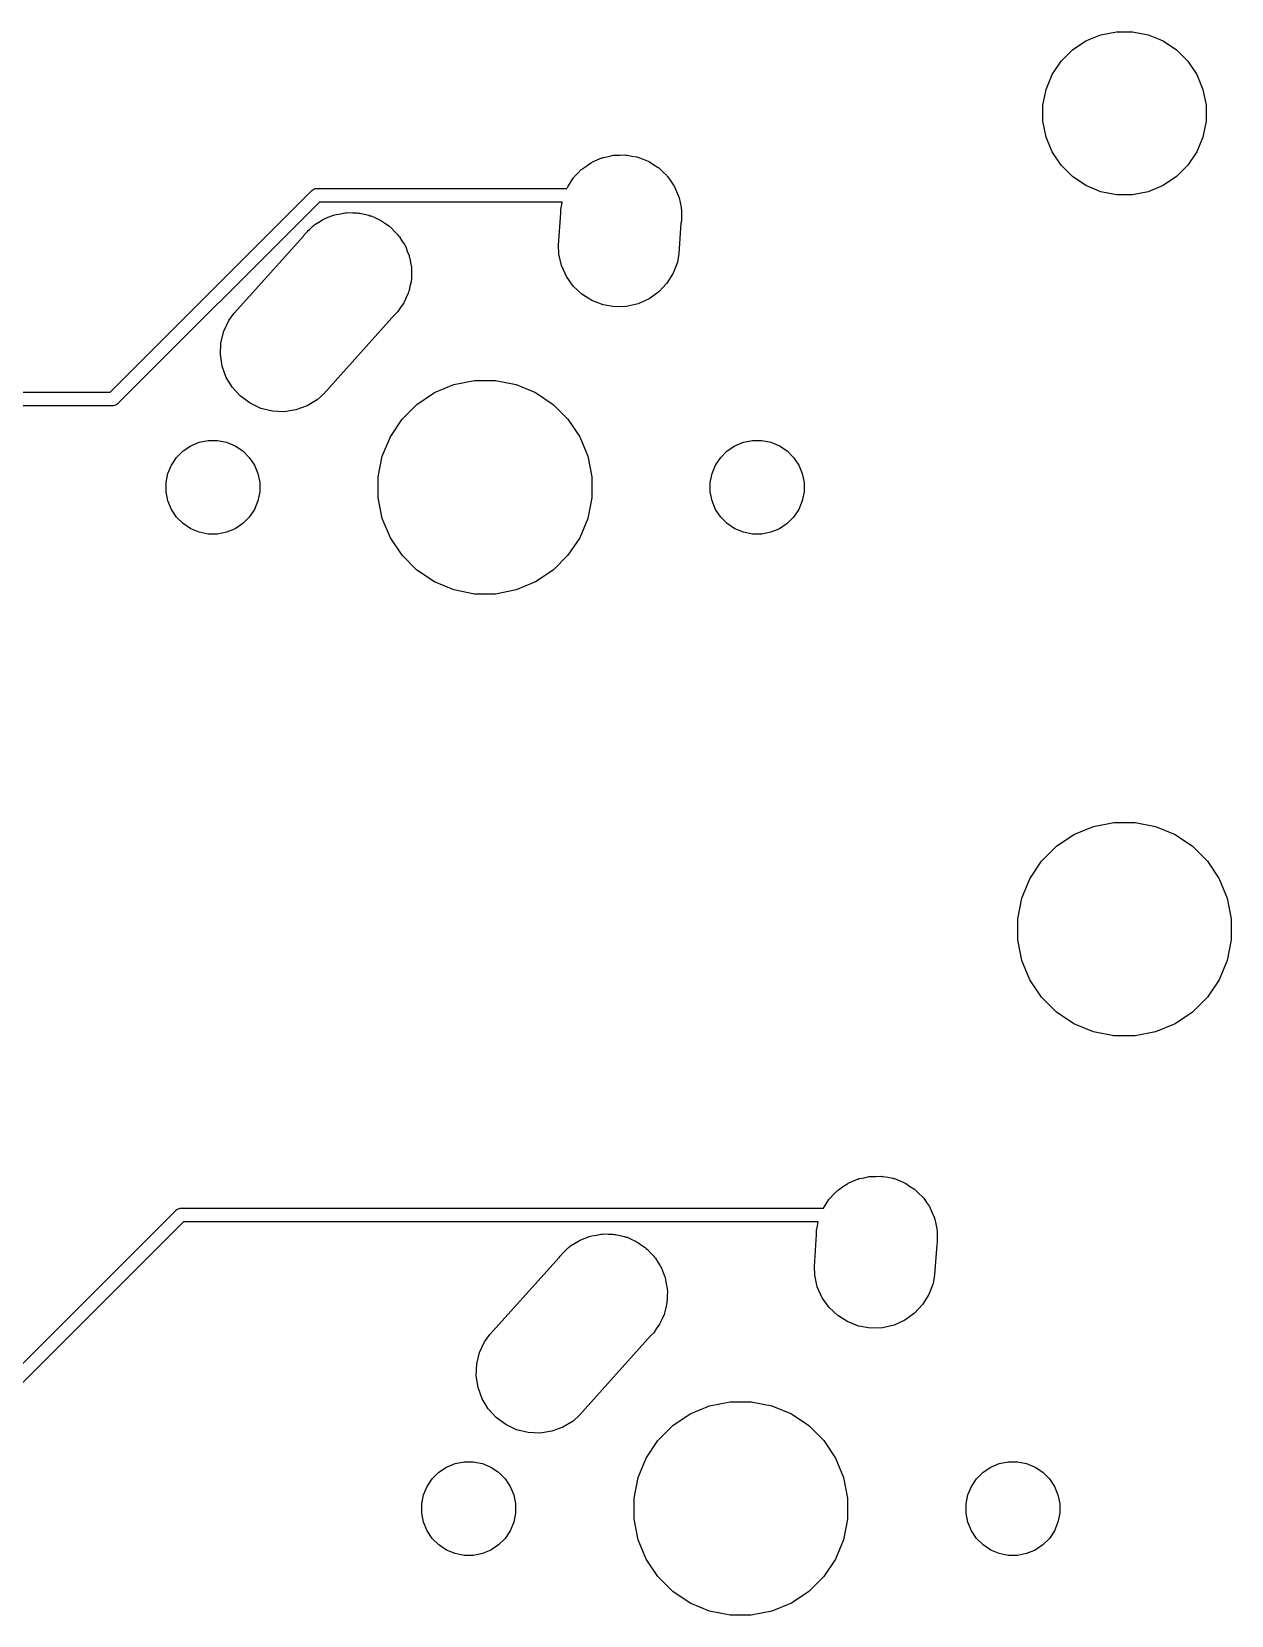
# Model space of a CAD drawing. Extents: x -26.1 to -7.5, y -7.6 to -2.3.
# Drawn here: x -8.433 to -7.551, y -4.3 to -3.135 of the extents above; entities that cross this region are included whole.
import ezdxf

# ---------------------------------------------------------------- set-up
doc = ezdxf.new("R2010")
doc.units = 0
doc.header["$MEASUREMENT"] = 0
doc.layers.add('BLACK', color=7, linetype='CONTINUOUS')

msp = doc.modelspace()

# ---------------------------------------------------------------- linework, layer by layer
at = {"layer": 'BLACK', "linetype": 'CONTINUOUS'}
for p, q in [((-7.66799, -3.14839), (-7.65816, -3.14183)), ((-7.65816, -3.14183), (-7.64724, -3.13731)), ((-7.64724, -3.13731), (-7.63565, -3.135)), ((-7.63565, -3.135), (-7.62383, -3.135)), ((-7.62383, -3.135), (-7.61224, -3.13731)), ((-7.61224, -3.13731), (-7.60132, -3.14183)), ((-7.60132, -3.14183), (-7.59149, -3.14839)), ((-7.67635, -3.15675), (-7.66799, -3.14839)), ((-7.59149, -3.14839), (-7.58314, -3.15675)), ((-7.68743, -3.1775), (-7.68291, -3.16658)), ((-7.68291, -3.16658), (-7.67635, -3.15675)), ((-7.58314, -3.15675), (-7.57657, -3.16658)), ((-7.57657, -3.16658), (-7.57205, -3.1775)), ((-7.68974, -3.18909), (-7.68743, -3.1775)), ((-7.57205, -3.1775), (-7.56974, -3.18909)), ((-7.68974, -3.20091), (-7.68974, -3.18909)), ((-7.56974, -3.18909), (-7.56974, -3.20091)), ((-7.68743, -3.2125), (-7.68974, -3.20091)), ((-7.56974, -3.20091), (-7.57205, -3.2125)), ((-7.68291, -3.22342), (-7.68743, -3.2125)), ((-7.57205, -3.2125), (-7.57657, -3.22342)), ((-8.00039, -3.22571), (-7.99668, -3.2256)), ((-7.99668, -3.2256), (-7.99603, -3.22571)), ((-7.67635, -3.23325), (-7.68291, -3.22342)), ((-7.57657, -3.22342), (-7.58314, -3.23325)), ((-8.03152, -3.23914), (-8.02897, -3.23644)), ((-8.02897, -3.23644), (-8.02844, -3.23606)), ((-8.02844, -3.23606), (-8.02797, -3.2356)), ((-8.02797, -3.2356), (-8.02489, -3.23353)), ((-8.02489, -3.23353), (-8.02186, -3.23138)), ((-8.02186, -3.23138), (-8.02126, -3.23111)), ((-8.02126, -3.23111), (-8.02072, -3.23075)), ((-8.02072, -3.23075), (-8.01729, -3.22933)), ((-8.01729, -3.22933), (-8.0139, -3.22781)), ((-8.0139, -3.22781), (-8.01326, -3.22766)), ((-8.01326, -3.22766), (-8.01266, -3.22741)), ((-8.01266, -3.22741), (-8.00902, -3.22669)), ((-8.00902, -3.22669), (-8.0054, -3.22586)), ((-8.0054, -3.22586), (-8.00474, -3.22584)), ((-8.00474, -3.22584), (-8.0041, -3.22571)), ((-8.0041, -3.22571), (-8.00039, -3.22571)), ((-7.99603, -3.22571), (-7.99538, -3.22571)), ((-7.99538, -3.22571), (-7.99174, -3.22643)), ((-7.99174, -3.22643), (-7.98807, -3.22705)), ((-7.98807, -3.22705), (-7.98746, -3.22728)), ((-7.98746, -3.22728), (-7.98682, -3.22741)), ((-7.98682, -3.22741), (-7.98339, -3.22883)), ((-7.98339, -3.22883), (-7.97992, -3.23015)), ((-7.97992, -3.23015), (-7.97937, -3.2305)), ((-7.97937, -3.2305), (-7.97876, -3.23075)), ((-7.97876, -3.23075), (-7.97567, -3.23281)), ((-7.97567, -3.23281), (-7.97253, -3.23478)), ((-7.97253, -3.23478), (-7.97205, -3.23523)), ((-7.97205, -3.23523), (-7.97151, -3.2356)), ((-7.97151, -3.2356), (-7.96888, -3.23822)), ((-7.66799, -3.24161), (-7.67635, -3.23325)), ((-7.58314, -3.23325), (-7.59149, -3.24161)), ((-8.03899, -3.24902), (-8.03693, -3.24593)), ((-8.03693, -3.24593), (-8.03496, -3.24279)), ((-8.03496, -3.24279), (-8.03451, -3.24231)), ((-8.03451, -3.24231), (-8.03414, -3.24177)), ((-8.03414, -3.24177), (-8.03152, -3.23914)), ((-7.96888, -3.23822), (-7.96618, -3.24077)), ((-7.96618, -3.24077), (-7.9658, -3.2413)), ((-7.9658, -3.2413), (-7.96534, -3.24177)), ((-7.96534, -3.24177), (-7.96327, -3.24485)), ((-7.96327, -3.24485), (-7.96112, -3.24788)), ((-7.96112, -3.24788), (-7.96085, -3.24848)), ((-7.96085, -3.24848), (-7.96049, -3.24902)), ((-7.65816, -3.24817), (-7.66799, -3.24161)), ((-7.64724, -3.25269), (-7.65816, -3.24817)), ((-7.60132, -3.24817), (-7.61224, -3.25269)), ((-7.59149, -3.24161), (-7.60132, -3.24817)), ((-8.37529, -3.40004), (-8.22725, -3.25199)), ((-8.22147, -3.26035), (-8.36951, -3.4084)), ((-8.22725, -3.25199), (-8.22709, -3.2518)), ((-8.22709, -3.2518), (-8.22633, -3.25118)), ((-8.22633, -3.25118), (-8.22546, -3.25071)), ((-8.22546, -3.25071), (-8.22452, -3.25043)), ((-8.22452, -3.25043), (-8.22378, -3.25035)), ((-8.22378, -3.25035), (-8.22354, -3.25033)), ((-8.22378, -3.25035), (-8.22378, -3.25035)), ((-8.22354, -3.25033), (-8.22329, -3.25035)), ((-8.22329, -3.25035), (-8.03966, -3.25035)), ((-8.04303, -3.26035), (-8.22147, -3.26035)), ((-8.04331, -3.26199), (-8.04303, -3.26035)), ((-8.03966, -3.25035), (-8.03959, -3.25018)), ((-8.03959, -3.25018), (-8.03924, -3.24963)), ((-8.03924, -3.24963), (-8.03899, -3.24902)), ((-7.96049, -3.24902), (-7.95907, -3.25245)), ((-7.95907, -3.25245), (-7.95755, -3.25584)), ((-7.95755, -3.25584), (-7.9574, -3.25648)), ((-7.9574, -3.25648), (-7.95715, -3.25708)), ((-7.95715, -3.25708), (-7.95643, -3.26072)), ((-7.63565, -3.255), (-7.64724, -3.25269)), ((-7.62383, -3.255), (-7.63565, -3.255)), ((-7.61224, -3.25269), (-7.62383, -3.255)), ((-8.2174, -3.27238), (-8.21421, -3.27123)), ((-8.21421, -3.27123), (-8.21108, -3.26993)), ((-8.21108, -3.26993), (-8.21012, -3.26974)), ((-8.21012, -3.26974), (-8.2092, -3.2694)), ((-8.2092, -3.2694), (-8.20585, -3.26889)), ((-8.20585, -3.26889), (-8.20253, -3.26823)), ((-8.20253, -3.26823), (-8.20154, -3.26823)), ((-8.20154, -3.26823), (-8.20057, -3.26808)), ((-8.20057, -3.26808), (-8.19719, -3.26823)), ((-8.19719, -3.26823), (-8.1938, -3.26823)), ((-8.1938, -3.26823), (-8.19284, -3.26842)), ((-8.19284, -3.26842), (-8.19186, -3.26846)), ((-8.19186, -3.26846), (-8.18857, -3.26927)), ((-8.18857, -3.26927), (-8.18525, -3.26993)), ((-8.18525, -3.26993), (-8.18434, -3.27031)), ((-8.18434, -3.27031), (-8.18338, -3.27054)), ((-8.18338, -3.27054), (-8.18031, -3.27197)), ((-8.18031, -3.27197), (-8.17719, -3.27327)), ((-8.04565, -3.29196), (-8.04403, -3.26848)), ((-8.04403, -3.26564), (-8.04331, -3.26199)), ((-8.04403, -3.26848), (-8.04403, -3.26564)), ((-7.95643, -3.26072), (-7.9556, -3.26434)), ((-7.9556, -3.26434), (-7.95558, -3.265)), ((-7.95558, -3.265), (-7.95545, -3.26564)), ((-7.95545, -3.26564), (-7.95545, -3.26935)), ((-7.95545, -3.26935), (-7.9554, -3.27088)), ((-7.9554, -3.27088), (-7.95545, -3.27153)), ((-7.95545, -3.27153), (-7.95545, -3.27436)), ((-8.23257, -3.28429), (-8.23033, -3.28205)), ((-8.23033, -3.28205), (-8.22968, -3.28132)), ((-8.22968, -3.28132), (-8.22879, -3.28051)), ((-8.22879, -3.28051), (-8.2264, -3.27812)), ((-8.2264, -3.27812), (-8.22558, -3.27757)), ((-8.22558, -3.27757), (-8.22486, -3.27691)), ((-8.22486, -3.27691), (-8.22196, -3.27515)), ((-8.22196, -3.27515), (-8.21915, -3.27327)), ((-8.21915, -3.27327), (-8.21824, -3.27289)), ((-8.21824, -3.27289), (-8.2174, -3.27238)), ((-8.17719, -3.27327), (-8.17637, -3.27382)), ((-8.17637, -3.27382), (-8.17548, -3.27423)), ((-8.17548, -3.27423), (-8.17275, -3.27624)), ((-8.17275, -3.27624), (-8.16993, -3.27812)), ((-8.16993, -3.27812), (-8.16924, -3.27881)), ((-8.16924, -3.27881), (-8.16844, -3.27939)), ((-8.16844, -3.27939), (-8.16616, -3.28189)), ((-8.16616, -3.28189), (-8.16376, -3.28429)), ((-7.95575, -3.27587), (-7.95728, -3.29805)), ((-7.95545, -3.27436), (-7.95575, -3.27587)), ((-8.28416, -3.34204), (-8.23324, -3.28529)), ((-8.23324, -3.28529), (-8.23257, -3.28429)), ((-8.16376, -3.28429), (-8.16322, -3.2851)), ((-8.16322, -3.2851), (-8.16255, -3.28583)), ((-8.16255, -3.28583), (-8.1608, -3.28873)), ((-8.1608, -3.28873), (-8.15891, -3.29154)), ((-8.15891, -3.29154), (-8.15854, -3.29245)), ((-8.15854, -3.29245), (-8.15803, -3.29329)), ((-8.15803, -3.29329), (-8.15687, -3.29647)), ((-8.04546, -3.29849), (-8.04565, -3.29196)), ((-8.15687, -3.29647), (-8.15558, -3.2996)), ((-8.15558, -3.2996), (-8.15538, -3.30056)), ((-8.15538, -3.30056), (-8.15505, -3.30149)), ((-8.15505, -3.30149), (-8.15453, -3.30484)), ((-8.15453, -3.30484), (-8.15387, -3.30816)), ((-8.04351, -3.307), (-8.04546, -3.29849)), ((-8.03993, -3.31496), (-8.04351, -3.307)), ((-7.95837, -3.3045), (-7.96147, -3.31265)), ((-7.95728, -3.29805), (-7.95837, -3.3045)), ((-8.15407, -3.31785), (-8.15411, -3.31883)), ((-8.15387, -3.31688), (-8.15407, -3.31785)), ((-8.15387, -3.30816), (-8.15387, -3.30914)), ((-8.15387, -3.30914), (-8.15372, -3.31011)), ((-8.15372, -3.31011), (-8.15387, -3.3135)), ((-8.15387, -3.3135), (-8.15387, -3.31688)), ((-8.03488, -3.32207), (-8.03993, -3.31496)), ((-7.96147, -3.31265), (-7.9661, -3.32005)), ((-8.15762, -3.33037), (-8.15891, -3.3335)), ((-8.15619, -3.3273), (-8.15762, -3.33037)), ((-8.15595, -3.32635), (-8.15619, -3.3273)), ((-8.15558, -3.32544), (-8.15595, -3.32635)), ((-8.15492, -3.32212), (-8.15558, -3.32544)), ((-8.15411, -3.31883), (-8.15492, -3.32212)), ((-8.02853, -3.32805), (-8.03488, -3.32207)), ((-8.02114, -3.33268), (-8.02853, -3.32805)), ((-7.97208, -3.3264), (-7.97919, -3.33145)), ((-7.9661, -3.32005), (-7.97208, -3.3264)), ((-8.28803, -3.34731), (-8.28416, -3.34204)), ((-8.16376, -3.34075), (-8.166, -3.34299)), ((-8.16188, -3.33794), (-8.16376, -3.34075)), ((-8.15988, -3.33521), (-8.16188, -3.33794)), ((-8.15946, -3.33432), (-8.15988, -3.33521)), ((-8.15891, -3.3335), (-8.15946, -3.33432)), ((-8.01298, -3.33578), (-8.02114, -3.33268)), ((-8.00438, -3.33723), (-8.01298, -3.33578)), ((-7.99566, -3.33698), (-8.00438, -3.33723)), ((-7.98715, -3.33503), (-7.99566, -3.33698)), ((-7.97919, -3.33145), (-7.98715, -3.33503)), ((-8.29172, -3.35522), (-8.28803, -3.34731)), ((-8.166, -3.34299), (-8.21823, -3.4012)), ((-8.29418, -3.37241), (-8.2938, -3.36369)), ((-8.2938, -3.36369), (-8.29172, -3.35522)), ((-8.29286, -3.38103), (-8.29418, -3.37241)), ((-8.28988, -3.38923), (-8.29286, -3.38103)), ((-8.82612, -3.40004), (-8.37529, -3.40004)), ((-8.28535, -3.39669), (-8.28988, -3.38923)), ((-8.27946, -3.40313), (-8.28535, -3.39669)), ((-8.13692, -3.40043), (-8.12264, -3.39452)), ((-8.12264, -3.39452), (-8.10747, -3.3915)), ((-8.10747, -3.3915), (-8.09201, -3.3915)), ((-8.09201, -3.3915), (-8.07684, -3.39452)), ((-8.07684, -3.39452), (-8.06256, -3.40043)), ((-8.37347, -3.41004), (-8.82612, -3.41004)), ((-8.37322, -3.41006), (-8.37347, -3.41004)), ((-8.37298, -3.41004), (-8.37322, -3.41006)), ((-8.37224, -3.40997), (-8.37298, -3.41004)), ((-8.3713, -3.40968), (-8.37224, -3.40997)), ((-8.37043, -3.40922), (-8.3713, -3.40968)), ((-8.36967, -3.40859), (-8.37043, -3.40922)), ((-8.36951, -3.4084), (-8.36967, -3.40859)), ((-8.27243, -3.40829), (-8.27946, -3.40313)), ((-8.26452, -3.41198), (-8.27243, -3.40829)), ((-8.25605, -3.41406), (-8.26452, -3.41198)), ((-8.23051, -3.41014), (-8.23871, -3.41312)), ((-8.22305, -3.40561), (-8.23051, -3.41014)), ((-8.21823, -3.4012), (-8.22305, -3.40561)), ((-8.16072, -3.41996), (-8.14978, -3.40903)), ((-8.14978, -3.40903), (-8.13692, -3.40043)), ((-8.06256, -3.40043), (-8.0497, -3.40903)), ((-8.0497, -3.40903), (-8.03877, -3.41996)), ((-8.24733, -3.41444), (-8.25605, -3.41406)), ((-8.23871, -3.41312), (-8.24733, -3.41444)), ((-8.16931, -3.43282), (-8.16072, -3.41996)), ((-8.03877, -3.41996), (-8.03017, -3.43282)), ((-8.17522, -3.4471), (-8.16931, -3.43282)), ((-8.03017, -3.43282), (-8.02426, -3.4471)), ((-8.3265, -3.44804), (-8.3217, -3.44324)), ((-8.3217, -3.44324), (-8.31606, -3.43947)), ((-8.31606, -3.43947), (-8.30979, -3.43688)), ((-8.30979, -3.43688), (-8.30313, -3.43555)), ((-8.30313, -3.43555), (-8.29635, -3.43555)), ((-8.29635, -3.43555), (-8.28969, -3.43688)), ((-8.28969, -3.43688), (-8.28342, -3.43947)), ((-8.28342, -3.43947), (-8.27778, -3.44324)), ((-8.27778, -3.44324), (-8.27298, -3.44804)), ((-7.9265, -3.44804), (-7.9217, -3.44324)), ((-7.9217, -3.44324), (-7.91606, -3.43947)), ((-7.91606, -3.43947), (-7.90979, -3.43688)), ((-7.90979, -3.43688), (-7.90313, -3.43555)), ((-7.90313, -3.43555), (-7.89635, -3.43555)), ((-7.89635, -3.43555), (-7.88969, -3.43688)), ((-7.88969, -3.43688), (-7.88342, -3.43947)), ((-7.88342, -3.43947), (-7.87778, -3.44324)), ((-7.87778, -3.44324), (-7.87298, -3.44804)), ((-8.33287, -3.45995), (-8.33027, -3.45368)), ((-8.33027, -3.45368), (-8.3265, -3.44804)), ((-8.27298, -3.44804), (-8.26921, -3.45368)), ((-8.26921, -3.45368), (-8.26662, -3.45995)), ((-8.17824, -3.46227), (-8.17522, -3.4471)), ((-8.02426, -3.4471), (-8.02124, -3.46227)), ((-7.93287, -3.45995), (-7.93027, -3.45368)), ((-7.93027, -3.45368), (-7.9265, -3.44804)), ((-7.87298, -3.44804), (-7.86921, -3.45368)), ((-7.86921, -3.45368), (-7.86662, -3.45995)), ((-8.33419, -3.46661), (-8.33287, -3.45995)), ((-8.33419, -3.47339), (-8.33419, -3.46661)), ((-8.26662, -3.45995), (-8.26529, -3.46661)), ((-8.26529, -3.46661), (-8.26529, -3.47339)), ((-8.17824, -3.47773), (-8.17824, -3.46227)), ((-8.02124, -3.46227), (-8.02124, -3.47773)), ((-7.93419, -3.46661), (-7.93287, -3.45995)), ((-7.93419, -3.47339), (-7.93419, -3.46661)), ((-7.86662, -3.45995), (-7.86529, -3.46661)), ((-7.86529, -3.46661), (-7.86529, -3.47339)), ((-8.33287, -3.48005), (-8.33419, -3.47339)), ((-8.33027, -3.48632), (-8.33287, -3.48005)), ((-8.26662, -3.48005), (-8.26921, -3.48632)), ((-8.26529, -3.47339), (-8.26662, -3.48005)), ((-8.17522, -3.4929), (-8.17824, -3.47773)), ((-8.02124, -3.47773), (-8.02426, -3.4929)), ((-7.93287, -3.48005), (-7.93419, -3.47339)), ((-7.93027, -3.48632), (-7.93287, -3.48005)), ((-7.86662, -3.48005), (-7.86921, -3.48632)), ((-7.86529, -3.47339), (-7.86662, -3.48005)), ((-8.3265, -3.49196), (-8.33027, -3.48632)), ((-8.3217, -3.49676), (-8.3265, -3.49196)), ((-8.27298, -3.49196), (-8.27778, -3.49676)), ((-8.26921, -3.48632), (-8.27298, -3.49196)), ((-8.16931, -3.50718), (-8.17522, -3.4929)), ((-8.02426, -3.4929), (-8.03017, -3.50718)), ((-7.9265, -3.49196), (-7.93027, -3.48632)), ((-7.9217, -3.49676), (-7.9265, -3.49196)), ((-7.87298, -3.49196), (-7.87778, -3.49676)), ((-7.86921, -3.48632), (-7.87298, -3.49196)), ((-8.31606, -3.50053), (-8.3217, -3.49676)), ((-8.30979, -3.50312), (-8.31606, -3.50053)), ((-8.30313, -3.50445), (-8.30979, -3.50312)), ((-8.29635, -3.50445), (-8.30313, -3.50445)), ((-8.28969, -3.50312), (-8.29635, -3.50445)), ((-8.28342, -3.50053), (-8.28969, -3.50312)), ((-8.27778, -3.49676), (-8.28342, -3.50053)), ((-7.91606, -3.50053), (-7.9217, -3.49676)), ((-7.90979, -3.50312), (-7.91606, -3.50053)), ((-7.90313, -3.50445), (-7.90979, -3.50312)), ((-7.89635, -3.50445), (-7.90313, -3.50445)), ((-7.88969, -3.50312), (-7.89635, -3.50445)), ((-7.88342, -3.50053), (-7.88969, -3.50312)), ((-7.87778, -3.49676), (-7.88342, -3.50053)), ((-8.16072, -3.52004), (-8.16931, -3.50718)), ((-8.03017, -3.50718), (-8.03877, -3.52004)), ((-8.14978, -3.53097), (-8.16072, -3.52004)), ((-8.03877, -3.52004), (-8.0497, -3.53097)), ((-8.13692, -3.53957), (-8.14978, -3.53097)), ((-8.12264, -3.54548), (-8.13692, -3.53957)), ((-8.06256, -3.53957), (-8.07684, -3.54548)), ((-8.0497, -3.53097), (-8.06256, -3.53957)), ((-8.10747, -3.5485), (-8.12264, -3.54548)), ((-8.09201, -3.5485), (-8.10747, -3.5485)), ((-8.07684, -3.54548), (-8.09201, -3.5485)), ((-7.67978, -3.73403), (-7.66692, -3.72543)), ((-7.66692, -3.72543), (-7.65264, -3.71952)), ((-7.65264, -3.71952), (-7.63747, -3.7165)), ((-7.63747, -3.7165), (-7.62201, -3.7165)), ((-7.62201, -3.7165), (-7.60684, -3.71952)), ((-7.60684, -3.71952), (-7.59256, -3.72543)), ((-7.59256, -3.72543), (-7.5797, -3.73403)), ((-7.69072, -3.74496), (-7.67978, -3.73403)), ((-7.5797, -3.73403), (-7.56877, -3.74496)), ((-7.69931, -3.75782), (-7.69072, -3.74496)), ((-7.56877, -3.74496), (-7.56017, -3.75782)), ((-7.70522, -3.7721), (-7.69931, -3.75782)), ((-7.56017, -3.75782), (-7.55426, -3.7721)), ((-7.70824, -3.78727), (-7.70522, -3.7721)), ((-7.55426, -3.7721), (-7.55124, -3.78727)), ((-7.70824, -3.80273), (-7.70824, -3.78727)), ((-7.55124, -3.78727), (-7.55124, -3.80273)), ((-7.70522, -3.8179), (-7.70824, -3.80273)), ((-7.55124, -3.80273), (-7.55426, -3.8179)), ((-7.69931, -3.83218), (-7.70522, -3.8179)), ((-7.55426, -3.8179), (-7.56017, -3.83218)), ((-7.69072, -3.84504), (-7.69931, -3.83218)), ((-7.56017, -3.83218), (-7.56877, -3.84504)), ((-7.67978, -3.85597), (-7.69072, -3.84504)), ((-7.56877, -3.84504), (-7.5797, -3.85597)), ((-7.66692, -3.86457), (-7.67978, -3.85597)), ((-7.65264, -3.87048), (-7.66692, -3.86457)), ((-7.59256, -3.86457), (-7.60684, -3.87048)), ((-7.5797, -3.85597), (-7.59256, -3.86457)), ((-7.63747, -3.8735), (-7.65264, -3.87048)), ((-7.62201, -3.8735), (-7.63747, -3.8735)), ((-7.60684, -3.87048), (-7.62201, -3.8735)), ((-7.83689, -3.98453), (-7.83386, -3.98238)), ((-7.83386, -3.98238), (-7.83326, -3.98211)), ((-7.83326, -3.98211), (-7.83272, -3.98175)), ((-7.83272, -3.98175), (-7.82929, -3.98033)), ((-7.82929, -3.98033), (-7.8259, -3.97881)), ((-7.8259, -3.97881), (-7.82526, -3.97866)), ((-7.82526, -3.97866), (-7.82466, -3.97841)), ((-7.82466, -3.97841), (-7.82102, -3.97769)), ((-7.82102, -3.97769), (-7.8174, -3.97686)), ((-7.8174, -3.97686), (-7.81674, -3.97684)), ((-7.81674, -3.97684), (-7.8161, -3.97671)), ((-7.8161, -3.97671), (-7.81239, -3.97671)), ((-7.81239, -3.97671), (-7.80868, -3.9766)), ((-7.80868, -3.9766), (-7.80803, -3.97671)), ((-7.80803, -3.97671), (-7.80738, -3.97671)), ((-7.80738, -3.97671), (-7.80374, -3.97743)), ((-7.80374, -3.97743), (-7.80007, -3.97805)), ((-7.80007, -3.97805), (-7.79946, -3.97828)), ((-7.79946, -3.97828), (-7.79882, -3.97841)), ((-7.79882, -3.97841), (-7.79539, -3.97983)), ((-7.79539, -3.97983), (-7.79192, -3.98115)), ((-7.79192, -3.98115), (-7.79137, -3.9815)), ((-7.79137, -3.9815), (-7.79076, -3.98175)), ((-7.79076, -3.98175), (-7.78767, -3.98381)), ((-7.84893, -3.99693), (-7.84696, -3.99379)), ((-7.84696, -3.99379), (-7.84651, -3.99331)), ((-7.84651, -3.99331), (-7.84614, -3.99277)), ((-7.84614, -3.99277), (-7.84352, -3.99014)), ((-7.84352, -3.99014), (-7.84097, -3.98744)), ((-7.84097, -3.98744), (-7.84044, -3.98706)), ((-7.84044, -3.98706), (-7.83997, -3.9866)), ((-7.83997, -3.9866), (-7.83689, -3.98453)), ((-7.78767, -3.98381), (-7.78453, -3.98578)), ((-7.78453, -3.98578), (-7.78405, -3.98623)), ((-7.78405, -3.98623), (-7.78351, -3.9866)), ((-7.78351, -3.9866), (-7.78088, -3.98922)), ((-7.78088, -3.98922), (-7.77818, -3.99177)), ((-7.77818, -3.99177), (-7.7778, -3.9923)), ((-7.7778, -3.9923), (-7.77734, -3.99277)), ((-7.77734, -3.99277), (-7.77527, -3.99585)), ((-8.46359, -4.13832), (-8.32707, -4.0018)), ((-8.32707, -4.0018), (-8.32691, -4.0016)), ((-8.32691, -4.0016), (-8.32615, -4.00098)), ((-8.32615, -4.00098), (-8.32528, -4.00052)), ((-8.32528, -4.00052), (-8.32434, -4.00023)), ((-8.32434, -4.00023), (-8.32383, -4.00018)), ((-8.32383, -4.00018), (-8.32336, -4.00013)), ((-8.32336, -4.00013), (-8.32311, -4.00016)), ((-8.32311, -4.00016), (-7.85105, -4.00016)), ((-7.85105, -4.00016), (-7.85099, -4.00002)), ((-7.85099, -4.00002), (-7.84893, -3.99693)), ((-7.77527, -3.99585), (-7.77312, -3.99888)), ((-7.77312, -3.99888), (-7.77285, -3.99948)), ((-7.77285, -3.99948), (-7.77249, -4.00002)), ((-7.77249, -4.00002), (-7.77107, -4.00345)), ((-7.77107, -4.00345), (-7.76955, -4.00684)), ((-8.32129, -4.01016), (-8.45062, -4.13949)), ((-7.85483, -4.01016), (-8.32129, -4.01016)), ((-7.85603, -4.01664), (-7.85531, -4.01299)), ((-7.85603, -4.01947), (-7.85603, -4.01664)), ((-7.85531, -4.01299), (-7.85483, -4.01016)), ((-7.76955, -4.00684), (-7.7694, -4.00748)), ((-7.7694, -4.00748), (-7.76915, -4.00808)), ((-7.76915, -4.00808), (-7.76843, -4.01172)), ((-7.76843, -4.01172), (-7.7676, -4.01534)), ((-7.7676, -4.01534), (-7.76758, -4.016)), ((-7.76758, -4.016), (-7.76745, -4.01664)), ((-7.76745, -4.01664), (-7.76745, -4.02035)), ((-8.04079, -4.03151), (-8.0384, -4.02912)), ((-8.0384, -4.02912), (-8.03758, -4.02857)), ((-8.03758, -4.02857), (-8.03686, -4.02791)), ((-8.03686, -4.02791), (-8.03396, -4.02615)), ((-8.03396, -4.02615), (-8.03115, -4.02427)), ((-8.03115, -4.02427), (-8.03024, -4.02389)), ((-8.03024, -4.02389), (-8.0294, -4.02338)), ((-8.0294, -4.02338), (-8.02621, -4.02223)), ((-8.02621, -4.02223), (-8.02308, -4.02093)), ((-8.02308, -4.02093), (-8.02212, -4.02074)), ((-8.02212, -4.02074), (-8.0212, -4.0204)), ((-8.0212, -4.0204), (-8.01785, -4.01989)), ((-8.01785, -4.01989), (-8.01453, -4.01923)), ((-8.01453, -4.01923), (-8.01354, -4.01923)), ((-8.01354, -4.01923), (-8.01257, -4.01908)), ((-8.01257, -4.01908), (-8.00919, -4.01923)), ((-8.00919, -4.01923), (-8.0058, -4.01923)), ((-8.0058, -4.01923), (-8.00484, -4.01942)), ((-8.00484, -4.01942), (-8.00386, -4.01946)), ((-8.00386, -4.01946), (-8.00057, -4.02027)), ((-8.00057, -4.02027), (-7.99725, -4.02093)), ((-7.99725, -4.02093), (-7.99634, -4.02131)), ((-7.99634, -4.02131), (-7.99538, -4.02154)), ((-7.99538, -4.02154), (-7.99231, -4.02297)), ((-7.99231, -4.02297), (-7.98919, -4.02427)), ((-7.98919, -4.02427), (-7.98837, -4.02482)), ((-7.98837, -4.02482), (-7.98748, -4.02523)), ((-7.98748, -4.02523), (-7.98475, -4.02724)), ((-7.98475, -4.02724), (-7.98193, -4.02912)), ((-7.98193, -4.02912), (-7.98124, -4.02981)), ((-7.85765, -4.04296), (-7.85603, -4.01947)), ((-7.76775, -4.02687), (-7.76928, -4.04905)), ((-7.76745, -4.02536), (-7.76775, -4.02687)), ((-7.76745, -4.02035), (-7.7674, -4.02188)), ((-7.7674, -4.02188), (-7.76745, -4.02253)), ((-7.76745, -4.02253), (-7.76745, -4.02536)), ((-8.09616, -4.09304), (-8.04524, -4.03629)), ((-8.04524, -4.03629), (-8.04457, -4.03529)), ((-8.04457, -4.03529), (-8.04233, -4.03305)), ((-8.04233, -4.03305), (-8.04168, -4.03232)), ((-8.04168, -4.03232), (-8.04079, -4.03151)), ((-7.98124, -4.02981), (-7.98044, -4.03039)), ((-7.98044, -4.03039), (-7.97816, -4.03289)), ((-7.97816, -4.03289), (-7.97576, -4.03529)), ((-7.97576, -4.03529), (-7.97522, -4.0361)), ((-7.97522, -4.0361), (-7.97455, -4.03683)), ((-7.97455, -4.03683), (-7.9728, -4.03973)), ((-7.9728, -4.03973), (-7.97091, -4.04254)), ((-7.97091, -4.04254), (-7.97054, -4.04345)), ((-7.97054, -4.04345), (-7.97003, -4.04429)), ((-7.97003, -4.04429), (-7.96887, -4.04747)), ((-7.96887, -4.04747), (-7.96758, -4.0506)), ((-7.96758, -4.0506), (-7.96738, -4.05156)), ((-7.96738, -4.05156), (-7.96705, -4.05249)), ((-7.85746, -4.04949), (-7.85765, -4.04296)), ((-7.85551, -4.058), (-7.85746, -4.04949)), ((-7.76928, -4.04905), (-7.77037, -4.0555)), ((-7.96705, -4.05249), (-7.96653, -4.05584)), ((-7.96653, -4.05584), (-7.96587, -4.05916)), ((-7.96587, -4.05916), (-7.96587, -4.06014)), ((-7.96587, -4.06014), (-7.96572, -4.06111)), ((-7.96572, -4.06111), (-7.96587, -4.0645)), ((-7.85193, -4.06596), (-7.85551, -4.058)), ((-7.77347, -4.06365), (-7.7781, -4.07105)), ((-7.77037, -4.0555), (-7.77347, -4.06365)), ((-7.96692, -4.07312), (-7.96758, -4.07644)), ((-7.96611, -4.06983), (-7.96692, -4.07312)), ((-7.96607, -4.06885), (-7.96611, -4.06983)), ((-7.96587, -4.06788), (-7.96607, -4.06885)), ((-7.96587, -4.0645), (-7.96587, -4.06788)), ((-7.84688, -4.07307), (-7.85193, -4.06596)), ((-7.84053, -4.07905), (-7.84688, -4.07307)), ((-7.7781, -4.07105), (-7.78408, -4.0774)), ((-7.97188, -4.08621), (-7.97388, -4.08894)), ((-7.97146, -4.08532), (-7.97188, -4.08621)), ((-7.97091, -4.0845), (-7.97146, -4.08532)), ((-7.96962, -4.08137), (-7.97091, -4.0845)), ((-7.96819, -4.0783), (-7.96962, -4.08137)), ((-7.96795, -4.07735), (-7.96819, -4.0783)), ((-7.96758, -4.07644), (-7.96795, -4.07735)), ((-7.83314, -4.08368), (-7.84053, -4.07905)), ((-7.82498, -4.08678), (-7.83314, -4.08368)), ((-7.81638, -4.08823), (-7.82498, -4.08678)), ((-7.79915, -4.08603), (-7.80766, -4.08798)), ((-7.79119, -4.08245), (-7.79915, -4.08603)), ((-7.78408, -4.0774), (-7.79119, -4.08245)), ((-8.10372, -4.10622), (-8.10003, -4.09831)), ((-8.10003, -4.09831), (-8.09616, -4.09304)), ((-7.978, -4.09399), (-8.03023, -4.1522)), ((-7.97576, -4.09175), (-7.978, -4.09399)), ((-7.97388, -4.08894), (-7.97576, -4.09175)), ((-7.80766, -4.08798), (-7.81638, -4.08823)), ((-8.1058, -4.11469), (-8.10372, -4.10622)), ((-8.10618, -4.12341), (-8.1058, -4.11469)), ((-8.10486, -4.13203), (-8.10618, -4.12341)), ((-8.10188, -4.14023), (-8.10486, -4.13203)), ((-8.09735, -4.14769), (-8.10188, -4.14023)), ((-7.94892, -4.15143), (-7.93464, -4.14552)), ((-7.93464, -4.14552), (-7.91947, -4.1425)), ((-7.91947, -4.1425), (-7.90401, -4.1425)), ((-7.90401, -4.1425), (-7.88884, -4.14552)), ((-7.88884, -4.14552), (-7.87456, -4.15143)), ((-8.09146, -4.15413), (-8.09735, -4.14769)), ((-8.08443, -4.15929), (-8.09146, -4.15413)), ((-8.03505, -4.15661), (-8.04251, -4.16114)), ((-8.03023, -4.1522), (-8.03505, -4.15661)), ((-7.96178, -4.16003), (-7.94892, -4.15143)), ((-7.87456, -4.15143), (-7.8617, -4.16003)), ((-8.07652, -4.16298), (-8.08443, -4.15929)), ((-8.06805, -4.16506), (-8.07652, -4.16298)), ((-8.05933, -4.16544), (-8.06805, -4.16506)), ((-8.05071, -4.16412), (-8.05933, -4.16544)), ((-8.04251, -4.16114), (-8.05071, -4.16412)), ((-7.97272, -4.17096), (-7.96178, -4.16003)), ((-7.8617, -4.16003), (-7.85077, -4.17096)), ((-7.98131, -4.18382), (-7.97272, -4.17096)), ((-7.85077, -4.17096), (-7.84217, -4.18382)), ((-8.1337, -4.19424), (-8.12806, -4.19047)), ((-8.12806, -4.19047), (-8.12179, -4.18788)), ((-8.12179, -4.18788), (-8.11513, -4.18655)), ((-8.11513, -4.18655), (-8.10835, -4.18655)), ((-8.10835, -4.18655), (-8.10169, -4.18788)), ((-8.10169, -4.18788), (-8.09542, -4.19047)), ((-8.09542, -4.19047), (-8.08978, -4.19424)), ((-7.98722, -4.1981), (-7.98131, -4.18382)), ((-7.84217, -4.18382), (-7.83626, -4.1981)), ((-7.7337, -4.19424), (-7.72806, -4.19047)), ((-7.72806, -4.19047), (-7.72179, -4.18788)), ((-7.72179, -4.18788), (-7.71513, -4.18655)), ((-7.71513, -4.18655), (-7.70835, -4.18655)), ((-7.70835, -4.18655), (-7.70169, -4.18788)), ((-7.70169, -4.18788), (-7.69542, -4.19047)), ((-7.69542, -4.19047), (-7.68978, -4.19424)), ((-8.14227, -4.20468), (-8.1385, -4.19904)), ((-8.1385, -4.19904), (-8.1337, -4.19424)), ((-8.08978, -4.19424), (-8.08498, -4.19904)), ((-8.08498, -4.19904), (-8.08121, -4.20468)), ((-7.99024, -4.21327), (-7.98722, -4.1981)), ((-7.83626, -4.1981), (-7.83324, -4.21327)), ((-7.74227, -4.20468), (-7.7385, -4.19904)), ((-7.7385, -4.19904), (-7.7337, -4.19424)), ((-7.68978, -4.19424), (-7.68498, -4.19904)), ((-7.68498, -4.19904), (-7.68121, -4.20468)), ((-8.14619, -4.21761), (-8.14487, -4.21095)), ((-8.14487, -4.21095), (-8.14227, -4.20468)), ((-8.08121, -4.20468), (-8.07862, -4.21095)), ((-8.07862, -4.21095), (-8.07729, -4.21761)), ((-7.99024, -4.22873), (-7.99024, -4.21327)), ((-7.83324, -4.21327), (-7.83324, -4.22873)), ((-7.74619, -4.21761), (-7.74487, -4.21095)), ((-7.74487, -4.21095), (-7.74227, -4.20468)), ((-7.68121, -4.20468), (-7.67862, -4.21095)), ((-7.67862, -4.21095), (-7.67729, -4.21761)), ((-8.14619, -4.22439), (-8.14619, -4.21761)), ((-8.14487, -4.23105), (-8.14619, -4.22439)), ((-8.07729, -4.22439), (-8.07862, -4.23105)), ((-8.07729, -4.21761), (-8.07729, -4.22439)), ((-7.74619, -4.22439), (-7.74619, -4.21761)), ((-7.74487, -4.23105), (-7.74619, -4.22439)), ((-7.67729, -4.22439), (-7.67862, -4.23105)), ((-7.67729, -4.21761), (-7.67729, -4.22439)), ((-8.14227, -4.23732), (-8.14487, -4.23105)), ((-8.1385, -4.24296), (-8.14227, -4.23732)), ((-8.08121, -4.23732), (-8.08498, -4.24296)), ((-8.07862, -4.23105), (-8.08121, -4.23732)), ((-7.98722, -4.2439), (-7.99024, -4.22873)), ((-7.83324, -4.22873), (-7.83626, -4.2439)), ((-7.74227, -4.23732), (-7.74487, -4.23105)), ((-7.7385, -4.24296), (-7.74227, -4.23732)), ((-7.68121, -4.23732), (-7.68498, -4.24296)), ((-7.67862, -4.23105), (-7.68121, -4.23732)), ((-8.1337, -4.24776), (-8.1385, -4.24296)), ((-8.12806, -4.25153), (-8.1337, -4.24776)), ((-8.08978, -4.24776), (-8.09542, -4.25153)), ((-8.08498, -4.24296), (-8.08978, -4.24776)), ((-7.98131, -4.25818), (-7.98722, -4.2439)), ((-7.83626, -4.2439), (-7.84217, -4.25818)), ((-7.7337, -4.24776), (-7.7385, -4.24296)), ((-7.72806, -4.25153), (-7.7337, -4.24776)), ((-7.68978, -4.24776), (-7.69542, -4.25153)), ((-7.68498, -4.24296), (-7.68978, -4.24776)), ((-8.12179, -4.25412), (-8.12806, -4.25153)), ((-8.11513, -4.25545), (-8.12179, -4.25412)), ((-8.10835, -4.25545), (-8.11513, -4.25545)), ((-8.10169, -4.25412), (-8.10835, -4.25545)), ((-8.09542, -4.25153), (-8.10169, -4.25412)), ((-7.97272, -4.27104), (-7.98131, -4.25818)), ((-7.84217, -4.25818), (-7.85077, -4.27104)), ((-7.72179, -4.25412), (-7.72806, -4.25153)), ((-7.71513, -4.25545), (-7.72179, -4.25412)), ((-7.70835, -4.25545), (-7.71513, -4.25545)), ((-7.70169, -4.25412), (-7.70835, -4.25545)), ((-7.69542, -4.25153), (-7.70169, -4.25412)), ((-7.96178, -4.28197), (-7.97272, -4.27104)), ((-7.85077, -4.27104), (-7.8617, -4.28197)), ((-7.94892, -4.29057), (-7.96178, -4.28197)), ((-7.8617, -4.28197), (-7.87456, -4.29057)), ((-7.93464, -4.29648), (-7.94892, -4.29057)), ((-7.91947, -4.2995), (-7.93464, -4.29648)), ((-7.88884, -4.29648), (-7.90401, -4.2995)), ((-7.87456, -4.29057), (-7.88884, -4.29648)), ((-7.90401, -4.2995), (-7.91947, -4.2995))]:
    msp.add_line(p, q, dxfattribs=at)

doc.saveas('drawing.dxf')
